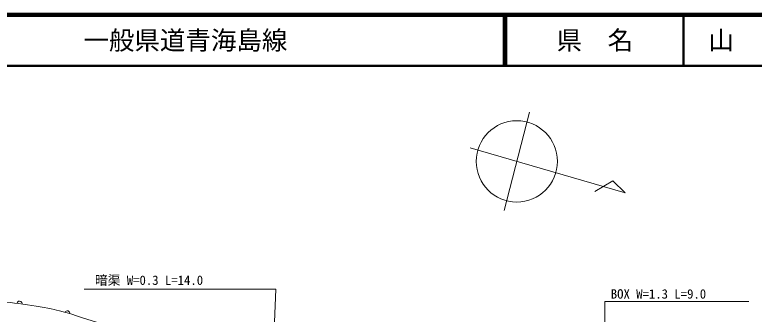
# Model space of a CAD drawing. Units: millimetres, scale not verified. Extents: x 40000 to 680000, y 20000 to 380000.
# Drawn here: x 201874 to 346881, y 321326 to 380000 of the extents above; entities that cross this region are included whole.
import ezdxf
from ezdxf.enums import TextEntityAlignment as Align

# ---------------------------------------------------------------- set-up
doc = ezdxf.new("R2010")
doc.units = ezdxf.units.MM
doc.header["$LTSCALE"] = 1000
for name, color, linetype, lineweight in [('M-STR-HTXT', 7, 'Continuous', 13), ('M-TTL', 2, 'Continuous', 140), ('M-TTL-LINE', 7, 'Continuous', 50), ('M-TTL-TXT', 7, 'Continuous', 13), ('M-WORK', 1, 'Continuous', 13)]:
    doc.layers.add(name, color=color, linetype=linetype, lineweight=lineweight)
doc.styles.add('ＭＳ ゴシック', font='')
doc.styles.get('ＭＳ ゴシック').set_extended_font_data('MS Gothic')

msp = doc.modelspace()

# ---------------------------------------------------------------- linework, layer by layer
at = {"layer": 'M-STR-HTXT'}
for points in [[(251796, 295493), (253067, 326247), (215490, 326247)], [(317574, 300585), (317574, 323804), (345795, 323804)]]:
    msp.add_lwpolyline(points, dxfattribs=at)
at = {"layer": 'M-TTL'}
msp.add_line((680000, 380000), (40000, 380000), dxfattribs=at)
at = {"layer": 'M-TTL-LINE'}
for p, q in [((297750, 380000), (297750, 370000)), ((298250, 380000), (298250, 370000)), ((333000, 380000), (333000, 370000)), ((40000, 370000), (680000, 370000))]:
    msp.add_line(p, q, dxfattribs=at)
at = {"layer": 'M-WORK'}
msp.add_line((297833, 341624), (302815, 360922), dxfattribs=at)
msp.add_lwpolyline([(291209, 353917), (321572, 345109), (319166, 347456), (315604, 345404)], dxfattribs=at)
msp.add_circle((300324, 351273), 7965, dxfattribs=at)
for centre, start, end in [((202795, 323398), 355.87348, 175.87348), ((212189, 321488), 351.37063, 155.87348)]:
    msp.add_arc(centre, 500, start, end, dxfattribs=at)
msp.add_open_spline([(198539, 323838), (200870, 323714), (207817, 322691), (210084, 322139), (212903, 321453), (221190, 318745), (223884, 317669), (226133, 316770), (232636, 313502), (234733, 312291), (236591, 311218), (241946, 307620), (243618, 306275), (245743, 304566), (251628, 298869), (253669, 297060), (254922, 295950), (258804, 292763), (260083, 291683), (260967, 290936), (263550, 288605), (264488, 287926), (265435, 287240), (268435, 285412), (269476, 284881), (271153, 284026), (275923, 281832), (278305, 280810)], degree=3, knots=[0, 0, 0, 0, 1, 1, 1, 2, 2, 2, 3, 3, 3, 4, 4, 4, 5, 5, 5, 6, 6, 6, 7, 7, 7, 8, 8, 8, 9, 9, 9, 9], dxfattribs=at)

# ---------------------------------------------------------------- texts
at = {"layer": 'M-STR-HTXT', "style": 'ＭＳ ゴシック'}
for s, p in [('暗渠 W=0.3 L=14.0', (217592, 326527)), ('BOX W=1.3 L=9.0', (318754, 323835))]:
    msp.add_text(s, height=1833, dxfattribs=at).set_placement(p, align=Align.BOTTOM_LEFT)
at = {"layer": 'M-TTL-TXT', "style": 'ＭＳ ゴシック'}
msp.add_text('路 線 名      一般県道青海島線', height=3666, dxfattribs=at).set_placement((180380, 375000), align=Align.MIDDLE_LEFT)
for s, p in [('県\u3000名', (315625, 375000)), ('山\u3000口\u3000県', (350375, 375000))]:
    msp.add_text(s, height=3666, dxfattribs=at).set_placement(p, align=Align.MIDDLE_CENTER)

doc.saveas('drawing.dxf')
